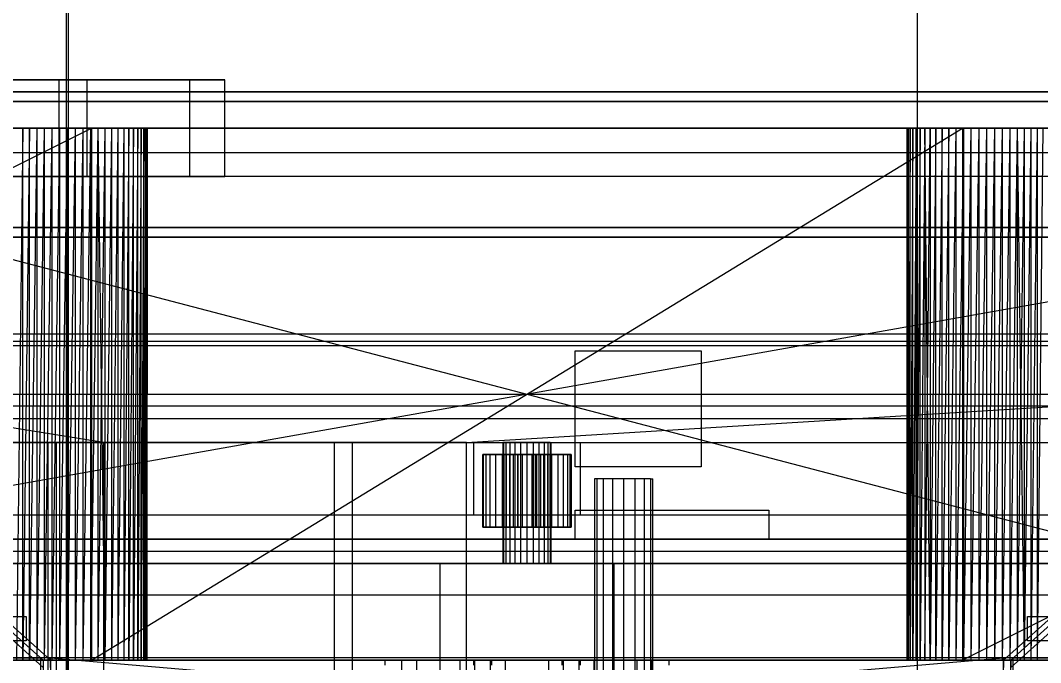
# Model space of a CAD drawing. Header units: millimetres. Extents: x -191664 to 191490, y -197311 to 10263.
# Drawn here: x 25518.8 to 25940.5, y -17791 to -17525.4 of the extents above; entities that cross this region are included whole.
import ezdxf

# ---------------------------------------------------------------- set-up
doc = ezdxf.new("R2010")
doc.units = ezdxf.units.MM
for name, color, linetype, lineweight in [('COTAS_O', 1, 'Continuous', 0), ('COTAS_USUARIO', 1, 'Continuous', 0), ('superior_briquetadora', 7, 'Continuous', 0), ('superior_C02', 7, 'Continuous', 0), ('superior_C02-briq', 7, 'Continuous', 0), ('superior_C05', 7, 'Continuous', 0)]:
    doc.layers.add(name, color=color, linetype=linetype, lineweight=lineweight)
doc.dimstyles.new('PLANTA_100', dxfattribs={"dimtxt": 250, "dimasz": 150, "dimexe": 150, "dimexo": 80, "dimgap": 100, "dimtad": 1, "dimtih": 1, "dimtoh": 1, "dimdec": 1, "dimdsep": 46, "dimcen": 0.09, "dimclrd": 1, "dimclre": 1, "dimclrt": 1, "dimadec": 0, "dimazin": 0, "dimtfac": 1, "dimtdec": 4, "dimtofl": 0, "dimtmove": 0, "dimatfit": 3, "dimfxl": 1, "dimtolj": 1, "dimtzin": 0, "dimarcsym": 0})

# ---------------------------------------------------------------- blocks, each defined once
blk = doc.blocks.new('*D36')
at = {"layer": 'COTAS_O', "color": 1, "lineweight": -2, "transparency": 16777216}
for p, q in [((24708.19, -17510), (25578.19, -17510)), ((25428.19, -19330), (25428.19, -17660)), ((24708.19, -19480), (25578.19, -19480))]:
    blk.add_line(p, q, dxfattribs=at)
at = {"layer": 'COTAS_O', "color": 1, "transparency": 16777216}
for points in [[(25403.19, -17660), (25453.19, -17660), (25428.19, -17510)], [(25403.19, -19330), (25453.19, -19330), (25428.19, -19480)]]:
    blk.add_solid(points, dxfattribs=at)
at = {"layer": 'Defpoints', "color": 0, "transparency": 16777216}
for p in [(24628.19, -17510), (25428.19, -17510), (24628.19, -19480)]:
    blk.add_point(p, dxfattribs=at)
blk = doc.blocks.new('*D103')
at = {"layer": 'COTAS_USUARIO', "color": 1, "lineweight": -2, "transparency": 16777216}
for p, q in [((26928.19, -17830), (26928.19, -17680)), ((25808.19, -17980), (27078.19, -17980)), ((25808.19, -18000), (27078.19, -18000)), ((26928.19, -18150), (26928.19, -18300))]:
    blk.add_line(p, q, dxfattribs=at)
at = {"layer": 'COTAS_USUARIO', "color": 1, "transparency": 16777216}
for points in [[(26903.19, -17830), (26953.19, -17830), (26928.19, -17980)], [(26903.19, -18150), (26953.19, -18150), (26928.19, -18000)]]:
    blk.add_solid(points, dxfattribs=at)
at = {"layer": 'Defpoints', "color": 0, "transparency": 16777216}
for p in [(25728.19, -17980), (25728.19, -18000), (26928.19, -18000)]:
    blk.add_point(p, dxfattribs=at)

msp = doc.modelspace()

# ---------------------------------------------------------------- linework, layer by layer
at = {"layer": 'superior_briquetadora', "color": 9, "true_color": 0xb9c3c2}
for p, q in [((25537.78, -17520), (25537.78, -17800)), ((25538.6, -17520), (25538.6, -17800)), ((25889.54, -17520), (25889.54, -17800)), ((24748.19, -17570), (26708.19, -17570)), ((25548.19, -17570), (25108.19, -17570)), ((26348.19, -17570), (25108.19, -17790)), ((26348.19, -17570), (25108.19, -17570)), ((25108.19, -17790), (25548.19, -17570)), ((26348.19, -17570), (25121.52, -17570)), ((26624.19, -17570), (25121.52, -17570)), ((25228.19, -17570), (25548.19, -17570)), ((25308.19, -17570), (25519.85, -17570)), ((25308.19, -17570), (25522.63, -17570)), ((25308.19, -17570), (25525.56, -17570)), ((25308.19, -17570), (25528.61, -17570)), ((25308.19, -17570), (25531.75, -17570)), ((25308.19, -17570), (25534.95, -17570)), ((25308.19, -17570), (25538.19, -17570)), ((25308.19, -17570), (25541.42, -17570)), ((25308.19, -17570), (26148.19, -17570)), ((25308.19, -17570), (26148.19, -17790)), ((25548.19, -17570), (25512.68, -17570)), ((25548.19, -17570), (25514.85, -17570)), ((25519.85, -17570), (25517.25, -17790)), ((25519.85, -17570), (25517.25, -17570)), ((25517.25, -17570), (25548.19, -17570)), ((25522.63, -17570), (25519.85, -17790)), ((25519.85, -17790), (25519.85, -17570)), ((25522.63, -17570), (25519.85, -17570)), ((25519.85, -17570), (25548.19, -17570)), ((25525.56, -17570), (25522.63, -17790)), ((25522.63, -17790), (25522.63, -17570)), ((25525.56, -17570), (25522.63, -17570)), ((25522.63, -17570), (25548.19, -17570)), ((25528.61, -17570), (25525.56, -17790)), ((25525.56, -17570), (25525.56, -17790)), ((25528.61, -17570), (25525.56, -17570)), ((25525.56, -17570), (25548.19, -17570)), ((25531.75, -17570), (25528.61, -17790)), ((25528.61, -17570), (25528.61, -17790)), ((25531.75, -17570), (25528.61, -17570)), ((25528.61, -17570), (25548.19, -17570)), ((25534.95, -17570), (25531.75, -17790)), ((25531.75, -17570), (25531.75, -17790)), ((25534.95, -17570), (25531.75, -17570)), ((25531.75, -17570), (25548.19, -17570)), ((25538.19, -17570), (25534.95, -17790)), ((25534.95, -17570), (25534.95, -17790)), ((25538.19, -17570), (25534.95, -17570)), ((25534.95, -17570), (25548.19, -17570)), ((25541.42, -17570), (25538.19, -17790)), ((25538.19, -17570), (25538.19, -17790)), ((25541.42, -17570), (25538.19, -17570)), ((25538.19, -17570), (25548.19, -17570)), ((25544.62, -17570), (25541.42, -17790)), ((25541.42, -17570), (25541.42, -17790)), ((25544.62, -17570), (25541.42, -17570)), ((25541.42, -17570), (25548.19, -17570)), ((26148.19, -17570), (25541.42, -17570)), ((25547.77, -17570), (25544.62, -17790)), ((25544.62, -17570), (25544.62, -17790)), ((25547.77, -17570), (25544.62, -17570)), ((25544.62, -17570), (25548.19, -17570)), ((25544.62, -17570), (25911.75, -17570)), ((26148.19, -17570), (25544.62, -17570)), ((25914.95, -17570), (25544.62, -17570)), ((25550.82, -17570), (25547.77, -17790)), ((25547.77, -17570), (25547.77, -17790)), ((25550.82, -17570), (25547.77, -17570)), ((25547.77, -17570), (25548.19, -17570)), ((25547.77, -17570), (25908.61, -17570)), ((25547.77, -17570), (25911.75, -17570)), ((25548.19, -17570), (25548.19, -17790)), ((25550.82, -17570), (25548.19, -17570)), ((25553.74, -17570), (25548.19, -17570)), ((25556.52, -17570), (25548.19, -17570)), ((25559.12, -17570), (25548.19, -17570)), ((25561.52, -17570), (25548.19, -17570)), ((25563.7, -17570), (25548.19, -17570)), ((25565.63, -17570), (25548.19, -17570)), ((25908.19, -17570), (25548.19, -17570)), ((25548.19, -17790), (25908.19, -17570)), ((25553.74, -17570), (25550.82, -17790)), ((25550.82, -17570), (25550.82, -17790)), ((25553.74, -17570), (25550.82, -17570)), ((25550.82, -17570), (25905.56, -17570)), ((25550.82, -17570), (25908.61, -17570)), ((25550.82, -17570), (25553.74, -17790)), ((25556.52, -17570), (25553.74, -17790)), ((25553.74, -17570), (25553.74, -17790)), ((25556.52, -17570), (25553.74, -17570)), ((25553.74, -17570), (25902.63, -17570)), ((25905.56, -17570), (25553.74, -17570)), ((25559.12, -17570), (25556.52, -17790)), ((25556.52, -17570), (25556.52, -17790)), ((25559.12, -17570), (25556.52, -17570)), ((25556.52, -17570), (25897.25, -17570)), ((25556.52, -17570), (25899.85, -17570)), ((25556.52, -17570), (25902.63, -17570)), ((25561.52, -17570), (25559.12, -17790)), ((25559.12, -17570), (25559.12, -17790)), ((25561.52, -17570), (25559.12, -17570)), ((25559.12, -17570), (25897.25, -17570)), ((25563.7, -17570), (25561.52, -17790)), ((25561.52, -17570), (25561.52, -17790)), ((25563.7, -17570), (25561.52, -17570)), ((25561.52, -17570), (25894.85, -17570)), ((25897.25, -17570), (25561.52, -17570)), ((25565.63, -17570), (25563.7, -17790)), ((25563.7, -17790), (25563.7, -17570)), ((25565.63, -17570), (25563.7, -17570)), ((25563.7, -17570), (25892.68, -17570)), ((25894.85, -17570), (25563.7, -17570)), ((25567.29, -17570), (25565.63, -17790)), ((25565.63, -17790), (25565.63, -17570)), ((25567.29, -17570), (25565.63, -17570)), ((25565.63, -17570), (25908.19, -17570)), ((25565.63, -17570), (25890.75, -17570)), ((25565.63, -17570), (25889.08, -17570)), ((25565.63, -17570), (25892.68, -17570)), ((25568.67, -17570), (25567.29, -17790)), ((25567.29, -17790), (25567.29, -17570)), ((25568.67, -17570), (25567.29, -17570)), ((25567.29, -17570), (25889.08, -17570)), ((25569.77, -17570), (25568.67, -17790)), ((25568.67, -17790), (25568.67, -17570)), ((25569.77, -17570), (25568.67, -17570)), ((25568.67, -17570), (25889.08, -17570)), ((25568.67, -17570), (25887.7, -17570)), ((25886.61, -17570), (25568.67, -17570)), ((25570.55, -17570), (25569.77, -17790)), ((25569.77, -17790), (25569.77, -17570)), ((25570.55, -17570), (25569.77, -17570)), ((25569.77, -17570), (25886.61, -17570)), ((25885.82, -17570), (25569.77, -17570)), ((25569.77, -17570), (25887.7, -17570)), ((25571.03, -17570), (25570.55, -17790)), ((25570.55, -17790), (25570.55, -17570)), ((25571.03, -17570), (25570.55, -17570)), ((25570.55, -17570), (25885.82, -17570)), ((25571.19, -17570), (25571.03, -17790)), ((25571.03, -17790), (25571.03, -17570)), ((25571.19, -17570), (25571.03, -17570)), ((25571.03, -17570), (25885.82, -17570)), ((25571.03, -17570), (25885.35, -17570)), ((25885.19, -17570), (25571.03, -17570)), ((25571.19, -17790), (25571.19, -17570)), ((25571.19, -17570), (25885.19, -17570)), ((25571.19, -17570), (25885.35, -17570)), ((25885.35, -17570), (25885.19, -17790)), ((25885.19, -17570), (25885.19, -17790)), ((25885.35, -17570), (25885.19, -17570)), ((25885.35, -17570), (25885.35, -17790)), ((25885.82, -17790), (25885.35, -17570)), ((25885.82, -17570), (25885.35, -17570)), ((25885.35, -17790), (25885.82, -17570)), ((25886.61, -17570), (25885.82, -17790)), ((25885.82, -17570), (25885.82, -17790)), ((25886.61, -17570), (25885.82, -17570)), ((25887.7, -17570), (25886.61, -17790)), ((25886.61, -17790), (25886.61, -17570)), ((25887.7, -17570), (25886.61, -17570)), ((25889.08, -17570), (25887.7, -17790)), ((25887.7, -17790), (25887.7, -17570)), ((25889.08, -17570), (25887.7, -17570)), ((25890.75, -17570), (25889.08, -17790)), ((25889.08, -17790), (25889.08, -17570)), ((25890.75, -17570), (25889.08, -17570)), ((25892.68, -17570), (25890.75, -17790)), ((25890.75, -17790), (25890.75, -17570)), ((25892.68, -17570), (25890.75, -17570)), ((25890.75, -17570), (25908.19, -17570)), ((25892.68, -17570), (25892.68, -17790)), ((25894.85, -17790), (25892.68, -17570)), ((25894.85, -17570), (25892.68, -17570)), ((25908.19, -17570), (25892.68, -17570)), ((25892.68, -17790), (25894.85, -17570)), ((25897.25, -17570), (25894.85, -17790)), ((25894.85, -17570), (25894.85, -17790)), ((25897.25, -17570), (25894.85, -17570)), ((25894.85, -17570), (25908.19, -17570)), ((25899.85, -17570), (25897.25, -17790)), ((25897.25, -17790), (25897.25, -17570)), ((25899.85, -17570), (25897.25, -17570)), ((25897.25, -17570), (25908.19, -17570)), ((25902.63, -17570), (25899.85, -17790)), ((25899.85, -17790), (25899.85, -17570)), ((25902.63, -17570), (25899.85, -17570)), ((25899.85, -17570), (25908.19, -17570)), ((25905.56, -17570), (25902.63, -17790)), ((25902.63, -17790), (25902.63, -17570)), ((25905.56, -17570), (25902.63, -17570)), ((25902.63, -17570), (25908.19, -17570)), ((25908.61, -17570), (25905.56, -17790)), ((25905.56, -17570), (25905.56, -17790)), ((25908.61, -17570), (25905.56, -17570)), ((25905.56, -17570), (25908.19, -17570)), ((26348.19, -17570), (25908.19, -17570)), ((25908.19, -17570), (25908.19, -17790)), ((25908.61, -17570), (25908.19, -17570)), ((25911.75, -17570), (25908.19, -17570)), ((25914.95, -17570), (25908.19, -17570)), ((25918.19, -17570), (25908.19, -17570)), ((25921.42, -17570), (25908.19, -17570)), ((25924.62, -17570), (25908.19, -17570)), ((25927.77, -17570), (25908.19, -17570)), ((25930.82, -17570), (25908.19, -17570)), ((25933.74, -17570), (25908.19, -17570)), ((25936.52, -17570), (25908.19, -17570)), ((25939.12, -17570), (25908.19, -17570)), ((25941.52, -17570), (25908.19, -17570)), ((25943.7, -17570), (25908.19, -17570)), ((26228.19, -17570), (25908.19, -17570)), ((26348.19, -17570), (25908.19, -17790)), ((25911.75, -17570), (25908.61, -17790)), ((25908.61, -17570), (25908.61, -17790)), ((25911.75, -17570), (25908.61, -17570)), ((25914.95, -17570), (25911.75, -17790)), ((25911.75, -17570), (25911.75, -17790)), ((25914.95, -17570), (25911.75, -17570)), ((25918.19, -17570), (25914.95, -17790)), ((25914.95, -17570), (25914.95, -17790)), ((25918.19, -17570), (25914.95, -17570)), ((25914.95, -17570), (26148.19, -17570)), ((25921.42, -17570), (25918.19, -17790)), ((25918.19, -17570), (25918.19, -17790)), ((25921.42, -17570), (25918.19, -17570)), ((25918.19, -17570), (26148.19, -17570)), ((25924.62, -17570), (25921.42, -17790)), ((25921.42, -17570), (25921.42, -17790)), ((25924.62, -17570), (25921.42, -17570)), ((25921.42, -17570), (26148.19, -17570)), ((25927.77, -17570), (25924.62, -17790)), ((25924.62, -17570), (25924.62, -17790)), ((25927.77, -17570), (25924.62, -17570)), ((25924.62, -17570), (26148.19, -17570)), ((25930.82, -17570), (25927.77, -17790)), ((25927.77, -17570), (25927.77, -17790)), ((25930.82, -17570), (25927.77, -17570)), ((25927.77, -17570), (26148.19, -17570)), ((25933.74, -17570), (25930.82, -17790)), ((25930.82, -17570), (25930.82, -17790)), ((25933.74, -17570), (25930.82, -17570)), ((25930.82, -17570), (26148.19, -17570)), ((25930.82, -17570), (25933.74, -17790)), ((25936.52, -17570), (25933.74, -17790)), ((25933.74, -17570), (25933.74, -17790)), ((25936.52, -17570), (25933.74, -17570)), ((25933.74, -17570), (26148.19, -17570)), ((25939.12, -17570), (25936.52, -17790)), ((25936.52, -17570), (25936.52, -17790)), ((25939.12, -17570), (25936.52, -17570)), ((25936.52, -17570), (26148.19, -17570)), ((25941.52, -17570), (25939.12, -17790)), ((25939.12, -17570), (25939.12, -17790)), ((25941.52, -17570), (25939.12, -17570)), ((25939.12, -17570), (26148.19, -17570)), ((26708.19, -17790), (24748.19, -17790)), ((24832.19, -17790), (26334.85, -17790)), ((25108.19, -17790), (25548.19, -17790)), ((25108.19, -17790), (26348.19, -17790)), ((25108.19, -17790), (26334.85, -17790)), ((25228.19, -17790), (25548.19, -17790)), ((25519.85, -17790), (25308.19, -17790)), ((25522.63, -17790), (25308.19, -17790)), ((25525.56, -17790), (25308.19, -17790)), ((25528.61, -17790), (25308.19, -17790)), ((25531.75, -17790), (25308.19, -17790)), ((25534.95, -17790), (25308.19, -17790)), ((25538.19, -17790), (25308.19, -17790)), ((25541.42, -17790), (25308.19, -17790)), ((25308.19, -17790), (25914.95, -17790)), ((26148.19, -17790), (25308.19, -17790)), ((25308.19, -17790), (25911.75, -17790)), ((25512.68, -17790), (25548.19, -17790)), ((25514.85, -17790), (25548.19, -17790)), ((25517.25, -17790), (25519.85, -17790)), ((25517.25, -17790), (25548.19, -17790)), ((25519.85, -17790), (25522.63, -17790)), ((25519.85, -17790), (25548.19, -17790)), ((25522.63, -17790), (25525.56, -17790)), ((25522.63, -17790), (25548.19, -17790)), ((25525.56, -17790), (25528.61, -17790)), ((25525.56, -17790), (25548.19, -17790)), ((25528.61, -17790), (25531.75, -17790)), ((25528.61, -17790), (25548.19, -17790)), ((25531.75, -17790), (25534.95, -17790)), ((25531.75, -17790), (25548.19, -17790)), ((25534.95, -17790), (25538.19, -17790)), ((25534.95, -17790), (25548.19, -17790)), ((25538.19, -17790), (25541.42, -17790)), ((25538.19, -17790), (25548.19, -17790)), ((25541.42, -17790), (25544.62, -17790)), ((25541.42, -17790), (25548.19, -17790)), ((25541.42, -17790), (25911.75, -17790)), ((25544.62, -17790), (25547.77, -17790)), ((25544.62, -17790), (25548.19, -17790)), ((25908.61, -17790), (25544.62, -17790)), ((25911.75, -17790), (25544.62, -17790)), ((25547.77, -17790), (25550.82, -17790)), ((25547.77, -17790), (25548.19, -17790)), ((25905.56, -17790), (25547.77, -17790)), ((25908.61, -17790), (25547.77, -17790)), ((25548.19, -17790), (25908.19, -17790)), ((25561.52, -17790), (25548.19, -17790)), ((25548.19, -17790), (25563.7, -17790)), ((25559.12, -17790), (25548.19, -17790)), ((25548.19, -17790), (25565.63, -17790)), ((25556.52, -17790), (25548.19, -17790)), ((25553.74, -17790), (25548.19, -17790)), ((25550.82, -17790), (25548.19, -17790)), ((25550.82, -17790), (25553.74, -17790)), ((25550.82, -17790), (25902.63, -17790)), ((25905.56, -17790), (25550.82, -17790)), ((25553.74, -17790), (25556.52, -17790)), ((25899.85, -17790), (25553.74, -17790)), ((25902.63, -17790), (25553.74, -17790)), ((25556.52, -17790), (25559.12, -17790)), ((25899.85, -17790), (25556.52, -17790)), ((25559.12, -17790), (25561.52, -17790)), ((25894.85, -17790), (25559.12, -17790)), ((25897.25, -17790), (25559.12, -17790)), ((25899.85, -17790), (25559.12, -17790)), ((25561.52, -17790), (25563.7, -17790)), ((25561.52, -17790), (25892.68, -17790)), ((25894.85, -17790), (25561.52, -17790)), ((25563.7, -17790), (25565.63, -17790)), ((25563.7, -17790), (25890.75, -17790)), ((25892.68, -17790), (25563.7, -17790)), ((25565.63, -17790), (25567.29, -17790)), ((25565.63, -17790), (25890.75, -17790)), ((25889.08, -17790), (25565.63, -17790)), ((25565.63, -17790), (25908.19, -17790)), ((25567.29, -17790), (25568.67, -17790)), ((25567.29, -17790), (25889.08, -17790)), ((25887.7, -17790), (25567.29, -17790)), ((25568.67, -17790), (25569.77, -17790)), ((25568.67, -17790), (25887.7, -17790)), ((25886.61, -17790), (25568.67, -17790)), ((25569.77, -17790), (25570.55, -17790)), ((25886.61, -17790), (25569.77, -17790)), ((25570.55, -17790), (25571.03, -17790)), ((25570.55, -17790), (25886.61, -17790)), ((25885.82, -17790), (25570.55, -17790)), ((25885.35, -17790), (25570.55, -17790)), ((25571.03, -17790), (25571.19, -17790)), ((25885.35, -17790), (25571.03, -17790)), ((25571.03, -17790), (25885.19, -17790)), ((25571.19, -17790), (25885.35, -17790)), ((25885.19, -17790), (25571.19, -17790)), ((25885.19, -17790), (25885.35, -17790)), ((25885.35, -17790), (25885.82, -17790)), ((25885.82, -17790), (25886.61, -17790)), ((25886.61, -17790), (25887.7, -17790)), ((25887.7, -17790), (25889.08, -17790)), ((25889.08, -17790), (25890.75, -17790)), ((25890.75, -17790), (25892.68, -17790)), ((25890.75, -17790), (25908.19, -17790)), ((25892.68, -17790), (25894.85, -17790)), ((25892.68, -17790), (25908.19, -17790)), ((25894.85, -17790), (25897.25, -17790)), ((25894.85, -17790), (25908.19, -17790)), ((25897.25, -17790), (25899.85, -17790)), ((25897.25, -17790), (25908.19, -17790)), ((25899.85, -17790), (25902.63, -17790)), ((25899.85, -17790), (25908.19, -17790)), ((25902.63, -17790), (25905.56, -17790)), ((25902.63, -17790), (25908.19, -17790)), ((25905.56, -17790), (25908.61, -17790)), ((25905.56, -17790), (25908.19, -17790)), ((25908.19, -17790), (26348.19, -17790)), ((26228.19, -17790), (25908.19, -17790)), ((25941.52, -17790), (25908.19, -17790)), ((25908.19, -17790), (25943.7, -17790)), ((25939.12, -17790), (25908.19, -17790)), ((25936.52, -17790), (25908.19, -17790)), ((25933.74, -17790), (25908.19, -17790)), ((25930.82, -17790), (25908.19, -17790)), ((25927.77, -17790), (25908.19, -17790)), ((25924.62, -17790), (25908.19, -17790)), ((25921.42, -17790), (25908.19, -17790)), ((25918.19, -17790), (25908.19, -17790)), ((25914.95, -17790), (25908.19, -17790)), ((25911.75, -17790), (25908.19, -17790)), ((25908.61, -17790), (25908.19, -17790)), ((25908.61, -17790), (25911.75, -17790)), ((25911.75, -17790), (25914.95, -17790)), ((25914.95, -17790), (25918.19, -17790)), ((26148.19, -17790), (25914.95, -17790)), ((25918.19, -17790), (25921.42, -17790)), ((26148.19, -17790), (25918.19, -17790)), ((25921.42, -17790), (25924.62, -17790)), ((26148.19, -17790), (25921.42, -17790)), ((25924.62, -17790), (25927.77, -17790)), ((26148.19, -17790), (25924.62, -17790)), ((25927.77, -17790), (25930.82, -17790)), ((26148.19, -17790), (25927.77, -17790)), ((25930.82, -17790), (25933.74, -17790)), ((26148.19, -17790), (25930.82, -17790)), ((25933.74, -17790), (25936.52, -17790)), ((26148.19, -17790), (25933.74, -17790)), ((25936.52, -17790), (25939.12, -17790)), ((26148.19, -17790), (25936.52, -17790)), ((25939.12, -17790), (25941.52, -17790)), ((26148.19, -17790), (25939.12, -17790))]:
    msp.add_line(p, q, dxfattribs=at)
at = {"layer": 'superior_briquetadora', "color": 8, "true_color": 0x667b86}
for p, q in [((26742.28, -17555), (24692.28, -17555)), ((24693.73, -17555), (26743.73, -17555)), ((26762.64, -17555), (24712.64, -17555)), ((24714.09, -17555), (26764.09, -17555)), ((24693.73, -17559), (26743.73, -17559)), ((26762.64, -17559), (24712.64, -17559)), ((26743.73, -17611), (24693.73, -17611)), ((24712.64, -17611), (26762.64, -17611)), ((24692.28, -17615), (26742.28, -17615)), ((26743.73, -17615), (24693.73, -17615)), ((24712.64, -17615), (26762.64, -17615)), ((26764.09, -17615), (24714.09, -17615))]:
    msp.add_line(p, q, dxfattribs=at)
at = {"layer": 'superior_briquetadora', "color": 251, "true_color": 0x53616b}
for p, q in [((24628.19, -17570), (26828.19, -17570)), ((24628.19, -17580), (26828.19, -17580)), ((26828.19, -17590), (24628.19, -17590)), ((26828.19, -17660), (24628.19, -17660)), ((26828.19, -17685), (24628.19, -17685)), ((25448.19, -17740), (26008.19, -17740)), ((26008.19, -17745), (25448.19, -17745))]:
    msp.add_line(p, q, dxfattribs=at)
at = {"layer": 'superior_briquetadora', "color": 253, "true_color": 0xa8b8bb}
for p, q in [((25528.19, -17790), (25378.19, -17655)), ((25378.19, -17655), (26078.19, -17655)), ((25381.19, -17655), (25531.19, -17790)), ((25925.19, -17790), (26075.19, -17655)), ((25928.19, -17790), (26078.19, -17655)), ((25528.19, -17793), (25378.19, -17658)), ((25378.19, -17658), (26078.19, -17658)), ((26078.19, -17658), (25928.19, -17793)), ((25928.19, -17790), (25528.19, -17790)), ((25528.19, -17790), (25528.19, -17793)), ((25528.19, -17790), (25528.19, -18170)), ((25528.19, -17790), (25531.19, -17790)), ((25531.19, -17790), (25531.19, -18170)), ((25925.19, -18170), (25925.19, -17790)), ((25928.19, -17790), (25925.19, -17790)), ((25928.19, -18170), (25928.19, -17790)), ((25928.19, -17790), (25928.19, -17793))]:
    msp.add_line(p, q, dxfattribs=at)
at = {"layer": 'superior_briquetadora', "color": 145, "true_color": 0x4a879d}
for p, q in [((25748.19, -17710), (25748.19, -17662)), ((25748.19, -17662), (25800.19, -17662)), ((25800.19, -17662), (25800.19, -17710)), ((25800.19, -17710), (25748.19, -17710))]:
    msp.add_line(p, q, dxfattribs=at)
at = {"layer": 'superior_briquetadora', "color": 9, "true_color": 0xb7c1c4}
for p, q in [((25757.1, -17715), (25756.19, -17715)), ((25756.19, -17715), (25756.19, -17815)), ((25759.7, -17715), (25757.1, -17715)), ((25757.1, -17715), (25757.1, -17815)), ((25763.59, -17715), (25759.7, -17715)), ((25759.7, -17715), (25759.7, -17815)), ((25768.19, -17715), (25763.59, -17715)), ((25763.59, -17715), (25763.59, -17815)), ((25772.78, -17715), (25768.19, -17715)), ((25768.19, -17715), (25768.19, -17815)), ((25776.67, -17715), (25772.78, -17715)), ((25772.78, -17715), (25772.78, -17815)), ((25779.27, -17715), (25776.67, -17715)), ((25776.67, -17715), (25776.67, -17815)), ((25779.27, -17715), (25780.19, -17715)), ((25779.27, -17715), (25779.27, -17815)), ((25780.19, -17815), (25780.19, -17715))]:
    msp.add_line(p, q, dxfattribs=at)
at = {"layer": 'superior_briquetadora', "color": 252, "true_color": 0x78909c}
for p, q in [((25748.19, -17740), (25748.19, -17728)), ((25748.19, -17728), (25828.19, -17728)), ((25828.19, -17728), (25828.19, -17740)), ((25828.19, -17740), (25748.19, -17740))]:
    msp.add_line(p, q, dxfattribs=at)
at = {"layer": 'superior_briquetadora', "color": 8, "true_color": 0x6f7d84}
for p, q in [((25501.19, -17763), (25955.19, -17763)), ((25955.19, -17789), (25501.19, -17789)), ((25501.19, -17789), (25527.19, -17789)), ((25527.19, -17789), (25527.19, -18171)), ((25925.19, -17789), (25531.19, -17789)), ((25531.19, -17789), (25613.19, -17796)), ((25531.19, -17793), (25531.19, -17789)), ((25843.19, -17796), (25925.19, -17789)), ((25925.19, -17789), (25925.19, -17793)), ((25929.19, -18171), (25929.19, -17789)), ((25929.19, -17789), (25955.19, -17789))]:
    msp.add_line(p, q, dxfattribs=at)
at = {"layer": 'superior_briquetadora', "color": 9, "true_color": 0xaebbc0}
for p, q in [((25511.19, -17772), (25521.19, -17772)), ((25521.19, -17772), (25521.19, -17782)), ((25935.19, -17782), (25935.19, -17772)), ((25935.19, -17772), (25945.19, -17772)), ((25521.19, -17782), (25511.19, -17782)), ((25945.19, -17782), (25935.19, -17782))]:
    msp.add_line(p, q, dxfattribs=at)
at = {"layer": 'superior_briquetadora', "color": 8, "true_color": 0x6d7b83}
for p, q in [((25669.54, -17792), (25669.54, -17790)), ((25669.54, -17790), (25713.54, -17790)), ((25676.54, -17796), (25676.54, -17790)), ((25676.54, -17790), (25682.54, -17790)), ((25682.54, -17790), (25682.54, -17796)), ((25700.54, -17796), (25700.54, -17790)), ((25700.54, -17790), (25706.54, -17790)), ((25706.19, -17792), (25706.19, -17790)), ((25706.19, -17790), (25750.19, -17790)), ((25706.54, -17790), (25706.54, -17796)), ((25713.19, -17796), (25713.19, -17790)), ((25713.19, -17790), (25719.19, -17790)), ((25713.54, -17790), (25713.54, -17792)), ((25719.19, -17790), (25719.19, -17796)), ((25737.19, -17796), (25737.19, -17790)), ((25737.19, -17790), (25743.19, -17790)), ((25742.83, -17792), (25742.83, -17790)), ((25742.83, -17790), (25786.83, -17790)), ((25743.19, -17790), (25743.19, -17796)), ((25749.83, -17796), (25749.83, -17790)), ((25749.83, -17790), (25755.83, -17790)), ((25750.19, -17790), (25750.19, -17792)), ((25755.83, -17790), (25755.83, -17796)), ((25773.83, -17796), (25773.83, -17790)), ((25773.83, -17790), (25779.83, -17790)), ((25779.83, -17790), (25779.83, -17796)), ((25786.83, -17790), (25786.83, -17792))]:
    msp.add_line(p, q, dxfattribs=at)
at = {"layer": 'superior_C02', "color": 139, "true_color": 0x354b57}
for p, q in [((25534.71, -17550), (25023.07, -17550)), ((25034.76, -17550), (25546.4, -17550)), ((25588.78, -17550), (25077.14, -17550)), ((25091.75, -17550), (25603.39, -17550)), ((25534.71, -17550), (25534.71, -17590)), ((25546.4, -17550), (25534.71, -17550)), ((25546.4, -17590), (25546.4, -17550)), ((25588.78, -17550), (25588.78, -17590)), ((25603.39, -17550), (25588.78, -17550)), ((25603.39, -17590), (25603.39, -17550)), ((25023.07, -17590), (25534.71, -17590)), ((25034.76, -17590), (25546.4, -17590)), ((25077.14, -17590), (25588.78, -17590)), ((25091.75, -17590), (25603.39, -17590)), ((25534.71, -17590), (25546.4, -17590)), ((25588.78, -17590), (25603.39, -17590))]:
    msp.add_line(p, q, dxfattribs=at)
at = {"layer": 'superior_C02', "color": 9, "true_color": 0xb5c3c9}
for p, q in [((25648.66, -17700), (25113.11, -17700)), ((25120.42, -17700), (25655.96, -17700)), ((25648.66, -18300), (25648.66, -17700)), ((25648.66, -17700), (25655.96, -17700)), ((25655.96, -17700), (25655.96, -18300))]:
    msp.add_line(p, q, dxfattribs=at)
at = {"layer": 'superior_C02', "color": 8, "true_color": 0x697a83}
for p, q in [((25510.85, -17700), (25530.33, -17700)), ((25533.57, -17700), (25517.11, -17700)), ((25530.33, -17700), (25538.08, -17700)), ((25530.33, -18300), (25530.33, -17700)), ((25538.08, -17700), (25533.57, -17700)), ((25533.57, -17700), (25533.57, -18300)), ((25538.08, -17700), (25538.08, -18300))]:
    msp.add_line(p, q, dxfattribs=at)
at = {"layer": 'superior_C02-briq', "color": 253, "true_color": 0x98adb8}
for p, q in [((25553.19, -17700), (25428.19, -17680)), ((25428.19, -17680), (26028.19, -17680)), ((25703.19, -17700), (26028.19, -17680)), ((25703.19, -17700), (25553.19, -17700)), ((25553.19, -17700), (25553.19, -18300)), ((25703.19, -18300), (25703.19, -17700))]:
    msp.add_line(p, q, dxfattribs=at)
at = {"layer": 'superior_C05', "color": 251, "true_color": 0x596770}
for p, q in [((25203.19, -17690), (27183.19, -17690)), ((25038.19, -17700), (27328.19, -17700)), ((27328.19, -17730), (25038.19, -17730)), ((27183.19, -17740), (25203.19, -17740))]:
    msp.add_line(p, q, dxfattribs=at)
at = {"layer": 'superior_C05', "color": 251, "true_color": 0x5c6a72}
for p, q in [((25706.19, -17730), (25706.19, -17700)), ((25706.19, -17700), (25750.19, -17700)), ((25750.19, -17700), (25750.19, -17730)), ((25750.19, -17730), (25706.19, -17730))]:
    msp.add_line(p, q, dxfattribs=at)
at = {"layer": 'superior_C05', "color": 253, "true_color": 0xaab3b8}
for p, q in [((25718.53, -17700), (25718.19, -17700)), ((25718.19, -17700), (25718.19, -17750)), ((25719.53, -17700), (25718.53, -17700)), ((25718.53, -17700), (25718.53, -17750)), ((25721.12, -17700), (25719.53, -17700)), ((25719.53, -17700), (25719.53, -17750)), ((25723.19, -17700), (25721.12, -17700)), ((25721.12, -17700), (25721.12, -17750)), ((25725.6, -17700), (25723.19, -17700)), ((25723.19, -17700), (25723.19, -17750)), ((25728.19, -17700), (25725.6, -17700)), ((25725.6, -17700), (25725.6, -17750)), ((25730.77, -17700), (25728.19, -17700)), ((25728.19, -17700), (25728.19, -17750)), ((25733.19, -17700), (25730.77, -17700)), ((25730.77, -17700), (25730.77, -17750)), ((25735.26, -17700), (25733.19, -17700)), ((25733.19, -17700), (25733.19, -17750)), ((25736.85, -17700), (25735.26, -17700)), ((25735.26, -17700), (25735.26, -17750)), ((25737.85, -17700), (25736.85, -17700)), ((25736.85, -17700), (25736.85, -17750)), ((25737.85, -17700), (25738.19, -17700)), ((25737.85, -17700), (25737.85, -17750)), ((25738.19, -17750), (25738.19, -17700)), ((25718.53, -17750), (25718.19, -17750)), ((25719.53, -17750), (25718.53, -17750)), ((25721.12, -17750), (25719.53, -17750)), ((25723.19, -17750), (25721.12, -17750)), ((25725.6, -17750), (25723.19, -17750)), ((25728.19, -17750), (25725.6, -17750)), ((25730.77, -17750), (25728.19, -17750)), ((25733.19, -17750), (25730.77, -17750)), ((25735.26, -17750), (25733.19, -17750)), ((25736.85, -17750), (25735.26, -17750)), ((25737.85, -17750), (25736.85, -17750)), ((25738.19, -17750), (25737.85, -17750))]:
    msp.add_line(p, q, dxfattribs=at)
at = {"layer": 'superior_C05', "color": 125, "true_color": 0x608c85}
for p, q in [((25710.29, -17705), (25709.94, -17705)), ((25709.94, -17705), (25717.94, -17705)), ((25709.94, -17735), (25709.94, -17705)), ((25711.33, -17705), (25710.29, -17705)), ((25710.29, -17705), (25718.13, -17705)), ((25710.29, -17735), (25710.29, -17705)), ((25713.01, -17705), (25711.33, -17705)), ((25711.33, -17705), (25718.72, -17705)), ((25711.33, -17735), (25711.33, -17705)), ((25715.28, -17705), (25713.01, -17705)), ((25713.01, -17705), (25719.66, -17705)), ((25713.01, -17735), (25713.01, -17705)), ((25718.05, -17705), (25715.28, -17705)), ((25715.28, -17705), (25720.94, -17705)), ((25715.28, -17735), (25715.28, -17705)), ((25717.94, -17705), (25718.13, -17705)), ((25717.94, -17705), (25717.94, -17735)), ((25721.2, -17705), (25718.05, -17705)), ((25718.05, -17705), (25722.49, -17705)), ((25718.05, -17735), (25718.05, -17705)), ((25718.13, -17705), (25718.72, -17705)), ((25718.13, -17705), (25718.13, -17735)), ((25718.72, -17705), (25719.66, -17705)), ((25718.72, -17705), (25718.72, -17735)), ((25719.66, -17705), (25720.94, -17705)), ((25719.66, -17705), (25719.66, -17735)), ((25720.94, -17705), (25722.49, -17705)), ((25720.94, -17705), (25720.94, -17735)), ((25724.63, -17705), (25721.2, -17705)), ((25721.2, -17705), (25724.26, -17705)), ((25721.2, -17735), (25721.2, -17705)), ((25722.49, -17705), (25724.26, -17705)), ((25722.49, -17705), (25722.49, -17735)), ((25724.26, -17705), (25726.19, -17705)), ((25724.26, -17705), (25724.26, -17735)), ((25728.19, -17705), (25724.63, -17705)), ((25724.63, -17705), (25726.19, -17705)), ((25724.63, -17735), (25724.63, -17705)), ((25726.19, -17705), (25728.19, -17705)), ((25726.19, -17705), (25726.19, -17735)), ((25731.75, -17705), (25728.19, -17705)), ((25728.19, -17705), (25730.19, -17705)), ((25728.19, -17705), (25728.19, -17735)), ((25731.75, -17705), (25730.19, -17705)), ((25730.19, -17705), (25732.11, -17705)), ((25730.19, -17705), (25730.19, -17735)), ((25735.17, -17705), (25731.75, -17705)), ((25731.75, -17735), (25731.75, -17705)), ((25735.17, -17705), (25732.11, -17705)), ((25732.11, -17705), (25733.88, -17705)), ((25732.11, -17705), (25732.11, -17735)), ((25738.33, -17705), (25733.88, -17705)), ((25733.88, -17705), (25735.43, -17705)), ((25733.88, -17705), (25733.88, -17735)), ((25738.33, -17705), (25735.17, -17705)), ((25735.17, -17735), (25735.17, -17705)), ((25741.09, -17705), (25735.43, -17705)), ((25735.43, -17705), (25736.71, -17705)), ((25735.43, -17705), (25735.43, -17735)), ((25743.36, -17705), (25736.71, -17705)), ((25736.71, -17705), (25737.66, -17705)), ((25736.71, -17705), (25736.71, -17735)), ((25745.05, -17705), (25737.66, -17705)), ((25737.66, -17705), (25738.24, -17705)), ((25737.66, -17705), (25737.66, -17735)), ((25746.09, -17705), (25738.24, -17705)), ((25738.24, -17705), (25738.44, -17705)), ((25738.24, -17705), (25738.24, -17735)), ((25741.09, -17705), (25738.33, -17705)), ((25738.33, -17735), (25738.33, -17705)), ((25738.44, -17705), (25746.44, -17705)), ((25738.44, -17735), (25738.44, -17705)), ((25743.36, -17705), (25741.09, -17705)), ((25741.09, -17735), (25741.09, -17705)), ((25745.05, -17705), (25743.36, -17705)), ((25743.36, -17735), (25743.36, -17705)), ((25746.09, -17705), (25745.05, -17705)), ((25745.05, -17735), (25745.05, -17705)), ((25746.44, -17705), (25746.09, -17705)), ((25746.09, -17735), (25746.09, -17705)), ((25746.44, -17705), (25746.44, -17735)), ((25717.94, -17735), (25709.94, -17735)), ((25709.94, -17735), (25710.29, -17735)), ((25718.13, -17735), (25710.29, -17735)), ((25710.29, -17735), (25711.33, -17735)), ((25718.72, -17735), (25711.33, -17735)), ((25711.33, -17735), (25713.01, -17735)), ((25719.66, -17735), (25713.01, -17735)), ((25713.01, -17735), (25715.28, -17735)), ((25720.94, -17735), (25715.28, -17735)), ((25715.28, -17735), (25718.05, -17735)), ((25718.13, -17735), (25717.94, -17735)), ((25722.49, -17735), (25718.05, -17735)), ((25718.05, -17735), (25721.2, -17735)), ((25718.72, -17735), (25718.13, -17735)), ((25719.66, -17735), (25718.72, -17735)), ((25720.94, -17735), (25719.66, -17735)), ((25722.49, -17735), (25720.94, -17735)), ((25724.26, -17735), (25721.2, -17735)), ((25721.2, -17735), (25724.63, -17735)), ((25724.26, -17735), (25722.49, -17735)), ((25726.19, -17735), (25724.26, -17735)), ((25726.19, -17735), (25724.63, -17735)), ((25724.63, -17735), (25728.19, -17735)), ((25728.19, -17735), (25726.19, -17735)), ((25730.19, -17735), (25728.19, -17735)), ((25728.19, -17735), (25731.75, -17735)), ((25732.11, -17735), (25730.19, -17735)), ((25730.19, -17735), (25731.75, -17735)), ((25731.75, -17735), (25735.17, -17735)), ((25733.88, -17735), (25732.11, -17735)), ((25732.11, -17735), (25735.17, -17735)), ((25735.43, -17735), (25733.88, -17735)), ((25733.88, -17735), (25738.33, -17735)), ((25735.17, -17735), (25738.33, -17735)), ((25736.71, -17735), (25735.43, -17735)), ((25735.43, -17735), (25741.09, -17735)), ((25737.66, -17735), (25736.71, -17735)), ((25736.71, -17735), (25743.36, -17735)), ((25738.24, -17735), (25737.66, -17735)), ((25737.66, -17735), (25745.05, -17735)), ((25738.44, -17735), (25738.24, -17735)), ((25738.24, -17735), (25746.09, -17735)), ((25738.33, -17735), (25741.09, -17735)), ((25746.44, -17735), (25738.44, -17735)), ((25741.09, -17735), (25743.36, -17735)), ((25743.36, -17735), (25745.05, -17735)), ((25745.05, -17735), (25746.09, -17735)), ((25746.09, -17735), (25746.44, -17735))]:
    msp.add_line(p, q, dxfattribs=at)
at = {"layer": 'superior_C05', "color": 117, "true_color": 0x376c5b}
msp.add_line((27628.19, -17750), (25128.19, -17750), dxfattribs=at)
at = {"layer": 'superior_C05', "color": 253, "true_color": 0xabb4b8}
msp.add_line((25218.19, -17750), (27538.19, -17750), dxfattribs=at)
at = {"layer": 'superior_C05', "color": 9, "true_color": 0xb9c3c2}
for p, q in [((25692.19, -17750), (25695.75, -17750)), ((25692.19, -17750), (25692.19, -18250)), ((25695.75, -17750), (25705.74, -17750)), ((25705.74, -17750), (25720.18, -17750)), ((25720.18, -17750), (25736.2, -17750)), ((25736.2, -17750), (25750.63, -17750)), ((25750.63, -17750), (25760.62, -17750)), ((25760.62, -17750), (25764.19, -17750)), ((25764.19, -17750), (25764.19, -18250))]:
    msp.add_line(p, q, dxfattribs=at)

# ---------------------------------------------------------------- dimensions: what is measured, and where the dimension line sits
at = {"layer": 'COTAS_O'}
dim = msp.add_aligned_dim(p1=(24628.19, -19480), p2=(24628.19, -17510), distance=-800, text='<> O', dimstyle='PLANTA_100', dxfattribs=at)
dim.commit()
dim.dimension.update_dxf_attribs({"geometry": '*D36', "text_midpoint": (25428.19, -18495)})
at = {"layer": 'COTAS_USUARIO'}
dim = msp.add_aligned_dim(p1=(25728.19, -17980), p2=(25728.19, -18000), distance=1200, dimstyle='PLANTA_100', dxfattribs=at)
dim.commit()
dim.dimension.update_dxf_attribs({"geometry": '*D103', "text_midpoint": (26928.19, -17990)})

doc.saveas('drawing.dxf')
